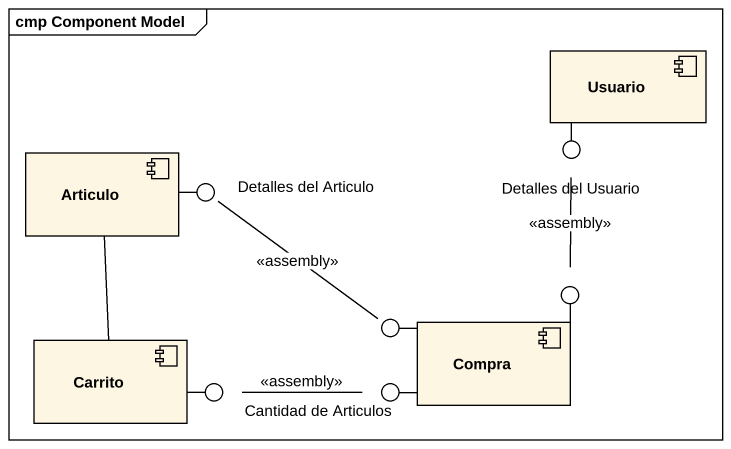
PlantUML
@startuml
mainframe cmp Component Model
component Usuario
component Articulo
() "Detalles del Usuario" as Detalles_del_Usuario
() "Detalles del Articulo" as Detalles_del_Articulo
() " " as lollipop1
component Carrito
() " " as lollipop2
component Compra
() "Cantidad de Articulos" as Cantidad_de_Articulos
() " " as lollipop3
Usuario -- Detalles_del_Usuario
Articulo -right- Detalles_del_Articulo
Compra -up- lollipop1
Compra -left- lollipop2
Carrito -right- Cantidad_de_Articulos
Compra -left- lollipop3
Articulo -- Carrito
lollipop1 -up- Detalles_del_Usuario : <<assembly>>
lollipop2 -up- Detalles_del_Articulo : <<assembly>>
lollipop3 -left- Cantidad_de_Articulos : <<assembly>>
@enduml
